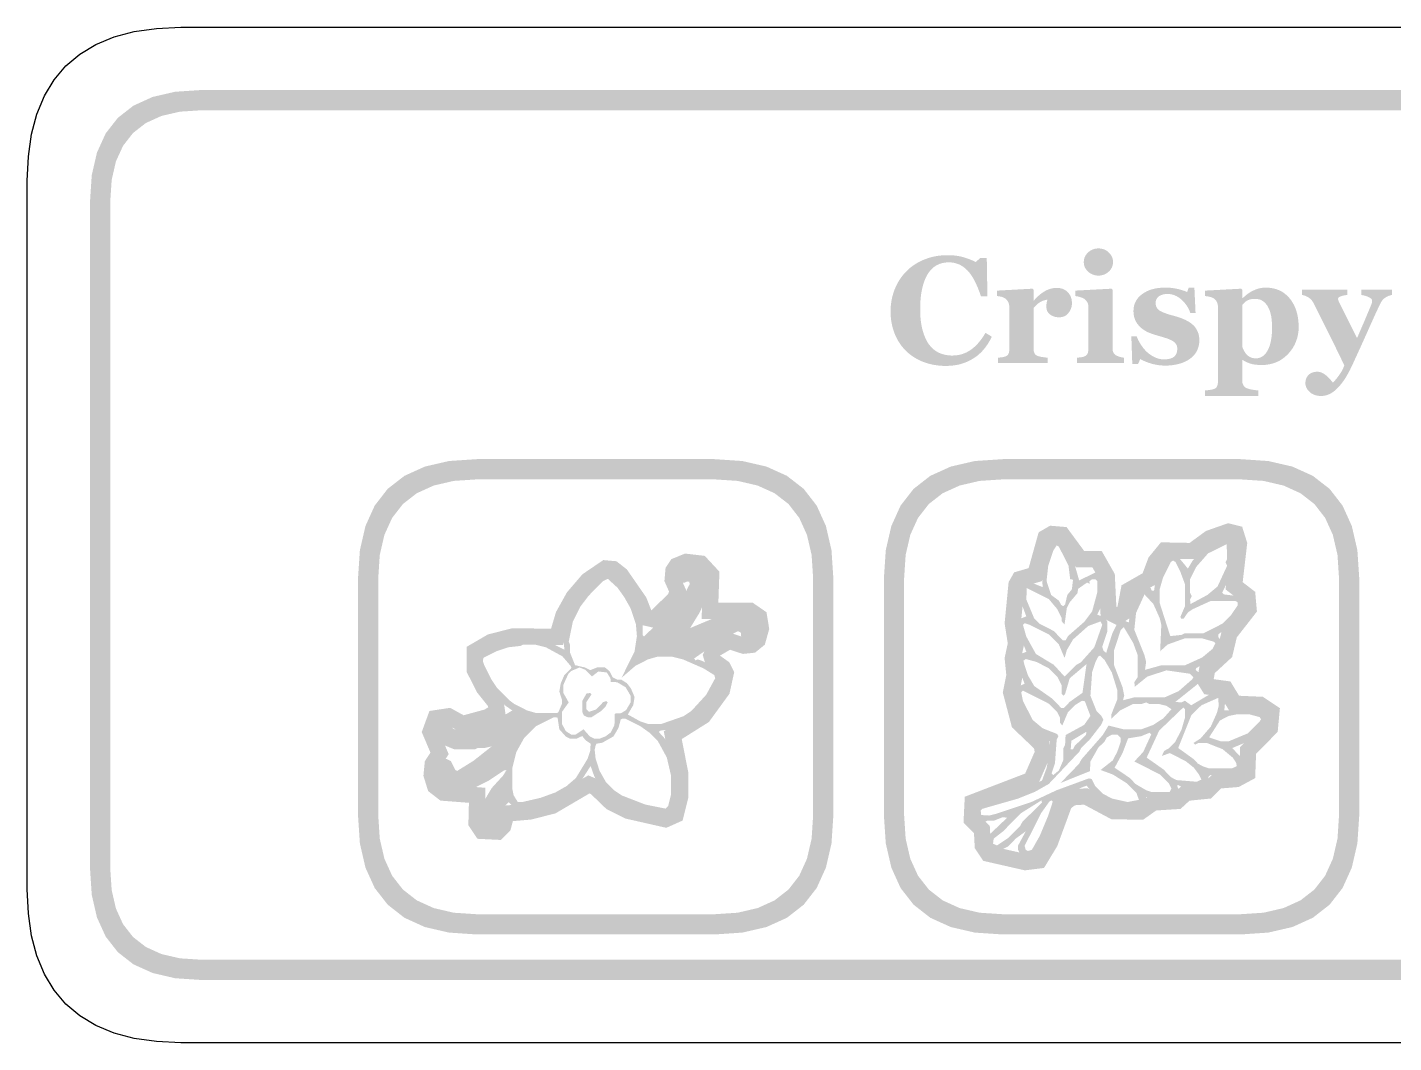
# Model space of a CAD drawing. Header units: millimetres. Extents: x 4 to 272, y 4 to 144.
# Drawn here: x 139.96 to 166.98, y 75.96 to 96.04 of the extents above; entities that cross this region are included whole.
import ezdxf

# ---------------------------------------------------------------- set-up
doc = ezdxf.new("R2010")
doc.units = ezdxf.units.MM
doc.layers.add('CUT', color=1, linetype='Continuous')
doc.layers.add('RASTER', color=7, linetype='Continuous')

msp = doc.modelspace()

# ---------------------------------------------------------------- hatches: boundary and pattern name
at = {"layer": 'RASTER'}
h = msp.add_hatch(color=7, dxfattribs=at)
h.paths.add_polyline_path([(141.2, 92.6), (141.234, 93.116), (141.337, 93.563), (141.509, 93.941), (141.75, 94.25), (142.059, 94.491), (142.438, 94.663), (142.884, 94.766), (143.4, 94.8), (200.6, 94.8), (201.116, 94.766), (201.563, 94.663), (201.941, 94.491), (202.25, 94.25), (202.491, 93.941), (202.663, 93.563), (202.766, 93.116), (202.8, 92.6), (202.8, 79.4), (202.766, 78.884), (202.663, 78.438), (202.491, 78.059), (202.25, 77.75), (201.941, 77.509), (201.563, 77.338), (201.116, 77.234), (200.6, 77.2), (143.4, 77.2), (142.884, 77.234), (142.438, 77.338), (142.059, 77.509), (141.75, 77.75), (141.509, 78.059), (141.337, 78.438), (141.234, 78.884), (141.2, 79.4)])
h.paths.add_polyline_path([(141.6, 92.6), (141.6, 79.4), (141.628, 78.978), (141.712, 78.613), (141.853, 78.303), (142.05, 78.05), (142.303, 77.853), (142.613, 77.712), (142.978, 77.628), (143.4, 77.6), (200.6, 77.6), (201.022, 77.628), (201.388, 77.712), (201.697, 77.853), (201.95, 78.05), (202.147, 78.303), (202.288, 78.613), (202.372, 78.978), (202.4, 79.4), (202.4, 92.6), (202.372, 93.022), (202.288, 93.388), (202.147, 93.697), (201.95, 93.95), (201.697, 94.147), (201.388, 94.288), (201.022, 94.372), (200.6, 94.4), (143.4, 94.4), (142.978, 94.372), (142.613, 94.288), (142.303, 94.147), (142.05, 93.95), (141.853, 93.697), (141.712, 93.388), (141.628, 93.022), (141.6, 92.6)], flags=0)
h = msp.add_hatch(color=7, dxfattribs=at)
h.paths.add_polyline_path([(161.645, 89.4), (160.719, 89.4), (160.719, 89.507), (160.729, 89.508), (160.738, 89.508), (160.748, 89.509), (160.757, 89.51), (160.766, 89.511), (160.776, 89.512), (160.785, 89.513), (160.794, 89.514), (160.803, 89.515), (160.812, 89.517), (160.82, 89.518), (160.828, 89.52), (160.836, 89.522), (160.843, 89.524), (160.85, 89.526), (160.857, 89.529), (160.868, 89.534), (160.879, 89.539), (160.888, 89.544), (160.897, 89.55), (160.905, 89.557), (160.912, 89.564), (160.918, 89.571), (160.923, 89.579), (160.927, 89.588), (160.931, 89.597), (160.934, 89.607), (160.937, 89.618), (160.939, 89.629), (160.941, 89.641), (160.942, 89.653), (160.942, 89.667), (160.942, 90.519), (160.942, 90.532), (160.94, 90.544), (160.939, 90.556), (160.936, 90.567), (160.933, 90.578), (160.929, 90.589), (160.924, 90.599), (160.918, 90.609), (160.912, 90.619), (160.906, 90.628), (160.899, 90.636), (160.892, 90.644), (160.885, 90.652), (160.877, 90.659), (160.868, 90.665), (160.86, 90.671), (160.853, 90.676), (160.845, 90.68), (160.836, 90.684), (160.827, 90.689), (160.816, 90.693), (160.805, 90.697), (160.793, 90.701), (160.78, 90.705), (160.767, 90.709), (160.754, 90.713), (160.741, 90.716), (160.729, 90.718), (160.717, 90.721), (160.705, 90.723), (160.694, 90.724), (160.683, 90.726), (160.683, 90.833), (161.4, 90.871), (161.422, 90.849), (161.422, 89.686), (161.423, 89.673), (161.424, 89.661), (161.425, 89.649), (161.428, 89.638), (161.431, 89.628), (161.435, 89.617), (161.439, 89.608), (161.444, 89.598), (161.45, 89.59), (161.457, 89.582), (161.463, 89.574), (161.471, 89.567), (161.479, 89.561), (161.488, 89.555), (161.497, 89.55), (161.507, 89.545), (161.515, 89.542), (161.522, 89.539), (161.53, 89.536), (161.538, 89.533), (161.546, 89.53), (161.555, 89.527), (161.563, 89.524), (161.572, 89.522), (161.581, 89.519), (161.59, 89.517), (161.599, 89.515), (161.608, 89.513), (161.617, 89.511), (161.626, 89.509), (161.636, 89.508), (161.645, 89.507)])
h.paths.add_polyline_path([(161.431, 91.398), (161.43, 91.371), (161.426, 91.344), (161.419, 91.319), (161.41, 91.295), (161.398, 91.272), (161.383, 91.25), (161.366, 91.228), (161.345, 91.208), (161.324, 91.19), (161.301, 91.174), (161.277, 91.161), (161.252, 91.15), (161.226, 91.141), (161.199, 91.135), (161.171, 91.131), (161.143, 91.13), (161.113, 91.131), (161.085, 91.135), (161.058, 91.141), (161.032, 91.15), (161.007, 91.161), (160.983, 91.174), (160.96, 91.19), (160.938, 91.208), (160.918, 91.228), (160.901, 91.25), (160.886, 91.272), (160.874, 91.295), (160.865, 91.319), (160.858, 91.344), (160.854, 91.371), (160.853, 91.398), (160.854, 91.425), (160.858, 91.452), (160.865, 91.477), (160.874, 91.501), (160.886, 91.525), (160.901, 91.547), (160.918, 91.568), (160.938, 91.588), (160.96, 91.607), (160.983, 91.623), (161.007, 91.637), (161.032, 91.648), (161.058, 91.656), (161.085, 91.663), (161.113, 91.666), (161.143, 91.668), (161.172, 91.666), (161.2, 91.663), (161.227, 91.656), (161.253, 91.648), (161.278, 91.637), (161.302, 91.623), (161.324, 91.607), (161.346, 91.588), (161.366, 91.568), (161.383, 91.547), (161.398, 91.525), (161.41, 91.501), (161.419, 91.477), (161.426, 91.452), (161.43, 91.425), (161.431, 91.398)])
for points in [[(158.119, 89.344), (158.062, 89.345), (158.007, 89.349), (157.952, 89.355), (157.898, 89.363), (157.845, 89.373), (157.793, 89.386), (157.742, 89.401), (157.691, 89.418), (157.642, 89.438), (157.595, 89.459), (157.549, 89.483), (157.505, 89.509), (157.462, 89.537), (157.421, 89.567), (157.382, 89.599), (157.344, 89.633), (157.309, 89.668), (157.276, 89.706), (157.244, 89.745), (157.215, 89.787), (157.187, 89.83), (157.161, 89.876), (157.138, 89.924), (157.116, 89.973), (157.096, 90.025), (157.079, 90.077), (157.065, 90.131), (157.053, 90.186), (157.044, 90.243), (157.037, 90.3), (157.034, 90.359), (157.032, 90.42), (157.034, 90.479), (157.037, 90.538), (157.044, 90.596), (157.053, 90.652), (157.065, 90.708), (157.08, 90.762), (157.097, 90.815), (157.116, 90.867), (157.139, 90.918), (157.163, 90.967), (157.189, 91.014), (157.218, 91.059), (157.248, 91.103), (157.281, 91.145), (157.316, 91.185), (157.353, 91.224), (157.391, 91.26), (157.431, 91.294), (157.474, 91.325), (157.517, 91.355), (157.563, 91.383), (157.611, 91.408), (157.66, 91.432), (157.712, 91.453), (157.765, 91.472), (157.818, 91.489), (157.873, 91.503), (157.929, 91.514), (157.985, 91.523), (158.043, 91.529), (158.101, 91.533), (158.16, 91.534), (158.203, 91.534), (158.245, 91.532), (158.285, 91.528), (158.325, 91.524), (158.364, 91.518), (158.402, 91.511), (158.439, 91.502), (158.475, 91.493), (158.51, 91.482), (158.543, 91.471), (158.575, 91.46), (158.606, 91.448), (158.636, 91.436), (158.664, 91.424), (158.69, 91.411), (158.715, 91.398), (158.806, 91.479), (158.934, 91.479), (158.947, 90.72), (158.818, 90.72), (158.79, 90.804), (158.76, 90.882), (158.729, 90.954), (158.697, 91.021), (158.663, 91.082), (158.628, 91.137), (158.592, 91.186), (158.554, 91.23), (158.515, 91.268), (158.473, 91.301), (158.429, 91.329), (158.384, 91.352), (158.336, 91.369), (158.286, 91.382), (158.233, 91.39), (158.179, 91.392), (158.112, 91.388), (158.05, 91.377), (157.991, 91.358), (157.937, 91.332), (157.886, 91.297), (157.84, 91.256), (157.798, 91.207), (157.76, 91.15), (157.727, 91.086), (157.697, 91.016), (157.673, 90.94), (157.653, 90.858), (157.637, 90.77), (157.626, 90.676), (157.619, 90.576), (157.617, 90.469), (157.617, 90.409), (157.62, 90.35), (157.624, 90.294), (157.629, 90.24), (157.636, 90.188), (157.644, 90.139), (157.654, 90.092), (157.666, 90.047), (157.679, 90.004), (157.692, 89.963), (157.707, 89.925), (157.722, 89.889), (157.739, 89.855), (157.756, 89.822), (157.775, 89.793), (157.794, 89.765), (157.816, 89.738), (157.838, 89.713), (157.862, 89.69), (157.887, 89.668), (157.912, 89.649), (157.939, 89.631), (157.966, 89.615), (157.995, 89.601), (158.024, 89.589), (158.054, 89.579), (158.085, 89.57), (158.117, 89.562), (158.149, 89.557), (158.182, 89.553), (158.216, 89.55), (158.251, 89.549), (158.302, 89.551), (158.351, 89.556), (158.399, 89.565), (158.445, 89.577), (158.49, 89.593), (158.533, 89.612), (158.576, 89.635), (158.616, 89.661), (158.656, 89.69), (158.695, 89.724), (158.733, 89.76), (158.77, 89.801), (158.806, 89.845), (158.841, 89.892), (158.875, 89.943), (158.909, 89.998), (159.035, 89.921), (159.019, 89.89), (159.002, 89.859), (158.985, 89.829), (158.967, 89.799), (158.949, 89.771), (158.93, 89.743), (158.911, 89.717), (158.891, 89.691), (158.871, 89.666), (158.849, 89.642), (158.827, 89.618), (158.804, 89.596), (158.781, 89.575), (158.756, 89.554), (158.731, 89.534), (158.705, 89.516), (158.676, 89.496), (158.646, 89.478), (158.615, 89.46), (158.583, 89.444), (158.551, 89.429), (158.518, 89.415), (158.484, 89.402), (158.449, 89.39), (158.414, 89.379), (158.376, 89.37), (158.337, 89.362), (158.297, 89.356), (158.255, 89.351), (158.211, 89.347), (158.166, 89.345), (158.119, 89.344)], [(160.618, 90.585), (160.617, 90.558), (160.614, 90.531), (160.608, 90.505), (160.601, 90.481), (160.591, 90.456), (160.579, 90.433), (160.565, 90.411), (160.549, 90.39), (160.531, 90.37), (160.512, 90.353), (160.492, 90.338), (160.469, 90.326), (160.446, 90.317), (160.421, 90.311), (160.395, 90.307), (160.368, 90.305), (160.341, 90.306), (160.316, 90.309), (160.292, 90.313), (160.269, 90.319), (160.247, 90.326), (160.226, 90.336), (160.206, 90.347), (160.187, 90.359), (160.169, 90.374), (160.154, 90.39), (160.142, 90.407), (160.131, 90.426), (160.123, 90.447), (160.117, 90.47), (160.114, 90.494), (160.113, 90.519), (160.113, 90.532), (160.113, 90.543), (160.114, 90.554), (160.115, 90.565), (160.116, 90.574), (160.117, 90.583), (160.118, 90.591), (160.12, 90.599), (160.122, 90.606), (160.124, 90.613), (160.125, 90.62), (160.127, 90.627), (160.129, 90.633), (160.13, 90.64), (160.132, 90.646), (160.133, 90.652), (160.116, 90.651), (160.099, 90.648), (160.082, 90.644), (160.064, 90.639), (160.046, 90.633), (160.028, 90.625), (160.01, 90.616), (159.991, 90.606), (159.973, 90.594), (159.955, 90.582), (159.938, 90.568), (159.921, 90.554), (159.905, 90.539), (159.889, 90.523), (159.874, 90.506), (159.859, 90.488), (159.859, 89.684), (159.86, 89.672), (159.86, 89.66), (159.862, 89.648), (159.863, 89.637), (159.866, 89.627), (159.868, 89.617), (159.872, 89.608), (159.875, 89.599), (159.88, 89.591), (159.885, 89.583), (159.891, 89.576), (159.897, 89.569), (159.904, 89.563), (159.912, 89.557), (159.921, 89.551), (159.93, 89.546), (159.938, 89.543), (159.948, 89.539), (159.96, 89.535), (159.972, 89.532), (159.986, 89.528), (160.001, 89.525), (160.017, 89.522), (160.034, 89.519), (160.052, 89.517), (160.068, 89.514), (160.083, 89.512), (160.097, 89.511), (160.109, 89.509), (160.121, 89.508), (160.13, 89.507), (160.139, 89.507), (160.139, 89.4), (159.159, 89.4), (159.159, 89.507), (159.168, 89.508), (159.178, 89.509), (159.187, 89.509), (159.196, 89.51), (159.205, 89.511), (159.215, 89.513), (159.224, 89.514), (159.233, 89.515), (159.242, 89.516), (159.251, 89.518), (159.26, 89.519), (159.268, 89.521), (159.276, 89.523), (159.283, 89.525), (159.29, 89.527), (159.297, 89.529), (159.308, 89.533), (159.318, 89.538), (159.328, 89.543), (159.336, 89.549), (159.344, 89.556), (159.351, 89.563), (159.356, 89.571), (159.361, 89.579), (159.365, 89.587), (159.369, 89.597), (159.372, 89.607), (159.375, 89.618), (159.376, 89.629), (159.378, 89.641), (159.379, 89.653), (159.379, 89.667), (159.379, 90.519), (159.379, 90.532), (159.377, 90.545), (159.375, 90.557), (159.373, 90.569), (159.369, 90.581), (159.365, 90.592), (159.36, 90.603), (159.354, 90.614), (159.348, 90.624), (159.341, 90.633), (159.334, 90.643), (159.327, 90.651), (159.319, 90.659), (159.311, 90.667), (159.303, 90.674), (159.294, 90.68), (159.287, 90.685), (159.28, 90.689), (159.272, 90.693), (159.264, 90.696), (159.256, 90.7), (159.247, 90.703), (159.237, 90.707), (159.227, 90.71), (159.217, 90.712), (159.207, 90.715), (159.196, 90.717), (159.185, 90.719), (159.174, 90.721), (159.162, 90.723), (159.151, 90.724), (159.139, 90.726), (159.139, 90.833), (159.837, 90.871), (159.859, 90.849), (159.859, 90.636), (159.865, 90.636), (159.891, 90.665), (159.917, 90.692), (159.943, 90.717), (159.969, 90.741), (159.996, 90.763), (160.024, 90.784), (160.052, 90.803), (160.08, 90.82), (160.108, 90.836), (160.137, 90.849), (160.166, 90.861), (160.196, 90.87), (160.225, 90.877), (160.255, 90.883), (160.286, 90.886), (160.316, 90.887), (160.35, 90.886), (160.381, 90.882), (160.411, 90.875), (160.439, 90.866), (160.466, 90.854), (160.491, 90.839), (160.514, 90.822), (160.535, 90.803), (160.555, 90.781), (160.572, 90.757), (160.586, 90.733), (160.597, 90.706), (160.607, 90.678), (160.613, 90.649), (160.617, 90.618), (160.618, 90.585)], [(162.458, 89.35), (162.423, 89.351), (162.387, 89.353), (162.352, 89.356), (162.318, 89.361), (162.283, 89.367), (162.249, 89.374), (162.214, 89.382), (162.18, 89.392), (162.147, 89.402), (162.116, 89.413), (162.087, 89.424), (162.06, 89.435), (162.035, 89.446), (162.011, 89.457), (161.99, 89.469), (161.97, 89.481), (161.926, 89.381), (161.812, 89.381), (161.793, 89.927), (161.9, 89.927), (161.906, 89.911), (161.913, 89.893), (161.921, 89.876), (161.929, 89.857), (161.939, 89.838), (161.949, 89.819), (161.961, 89.799), (161.973, 89.779), (161.986, 89.758), (162, 89.738), (162.014, 89.719), (162.028, 89.7), (162.043, 89.682), (162.058, 89.664), (162.074, 89.647), (162.09, 89.63), (162.108, 89.614), (162.126, 89.598), (162.145, 89.583), (162.164, 89.569), (162.184, 89.556), (162.205, 89.543), (162.226, 89.53), (162.248, 89.519), (162.27, 89.508), (162.293, 89.499), (162.316, 89.491), (162.34, 89.485), (162.363, 89.48), (162.388, 89.476), (162.412, 89.474), (162.438, 89.473), (162.47, 89.474), (162.5, 89.476), (162.528, 89.481), (162.554, 89.486), (162.578, 89.494), (162.599, 89.502), (162.619, 89.513), (162.636, 89.525), (162.651, 89.539), (162.665, 89.555), (162.676, 89.572), (162.685, 89.591), (162.692, 89.612), (162.697, 89.635), (162.7, 89.659), (162.701, 89.686), (162.701, 89.7), (162.699, 89.714), (162.697, 89.727), (162.694, 89.739), (162.69, 89.751), (162.685, 89.762), (162.679, 89.772), (162.672, 89.782), (162.664, 89.792), (162.656, 89.801), (162.647, 89.809), (162.637, 89.818), (162.627, 89.826), (162.616, 89.834), (162.604, 89.841), (162.591, 89.848), (162.577, 89.855), (162.562, 89.862), (162.547, 89.869), (162.531, 89.875), (162.516, 89.881), (162.499, 89.887), (162.483, 89.893), (162.466, 89.898), (162.449, 89.903), (162.43, 89.909), (162.411, 89.915), (162.39, 89.921), (162.369, 89.927), (162.346, 89.934), (162.323, 89.941), (162.298, 89.948), (162.274, 89.955), (162.25, 89.963), (162.228, 89.97), (162.206, 89.977), (162.185, 89.985), (162.165, 89.992), (162.146, 90), (162.128, 90.007), (162.11, 90.015), (162.092, 90.024), (162.074, 90.035), (162.055, 90.046), (162.037, 90.058), (162.018, 90.072), (161.999, 90.086), (161.98, 90.102), (161.964, 90.116), (161.949, 90.132), (161.935, 90.148), (161.921, 90.165), (161.908, 90.182), (161.896, 90.201), (161.885, 90.22), (161.875, 90.239), (161.866, 90.26), (161.858, 90.282), (161.851, 90.304), (161.845, 90.328), (161.841, 90.352), (161.838, 90.378), (161.836, 90.404), (161.835, 90.431), (161.838, 90.482), (161.846, 90.53), (161.86, 90.575), (161.879, 90.618), (161.903, 90.659), (161.933, 90.697), (161.968, 90.732), (162.009, 90.765), (162.054, 90.795), (162.103, 90.821), (162.154, 90.843), (162.21, 90.861), (162.268, 90.875), (162.33, 90.885), (162.395, 90.891), (162.464, 90.893), (162.497, 90.892), (162.529, 90.891), (162.561, 90.889), (162.592, 90.886), (162.622, 90.882), (162.652, 90.877), (162.681, 90.872), (162.709, 90.866), (162.737, 90.859), (162.763, 90.852), (162.788, 90.845), (162.812, 90.837), (162.835, 90.83), (162.857, 90.822), (162.878, 90.814), (162.897, 90.806), (162.928, 90.893), (163.04, 90.893), (163.063, 90.393), (162.959, 90.393), (162.945, 90.431), (162.929, 90.467), (162.91, 90.502), (162.889, 90.535), (162.866, 90.567), (162.841, 90.598), (162.813, 90.628), (162.783, 90.656), (162.752, 90.682), (162.72, 90.704), (162.687, 90.723), (162.654, 90.739), (162.62, 90.751), (162.586, 90.76), (162.551, 90.765), (162.515, 90.767), (162.488, 90.766), (162.462, 90.764), (162.437, 90.76), (162.414, 90.755), (162.393, 90.748), (162.373, 90.74), (162.355, 90.731), (162.338, 90.72), (162.323, 90.708), (162.31, 90.694), (162.299, 90.68), (162.29, 90.664), (162.283, 90.647), (162.277, 90.629), (162.274, 90.61), (162.273, 90.589), (162.275, 90.563), (162.279, 90.538), (162.287, 90.515), (162.297, 90.494), (162.31, 90.474), (162.327, 90.457), (162.346, 90.442), (162.368, 90.428), (162.393, 90.416), (162.42, 90.404), (162.449, 90.392), (162.481, 90.38), (162.515, 90.368), (162.552, 90.357), (162.591, 90.346), (162.632, 90.335), (162.696, 90.317), (162.755, 90.298), (162.809, 90.277), (162.859, 90.255), (162.905, 90.231), (162.947, 90.206), (162.984, 90.179), (163.016, 90.151), (163.045, 90.121), (163.069, 90.089), (163.09, 90.054), (163.107, 90.018), (163.121, 89.98), (163.13, 89.94), (163.136, 89.898), (163.138, 89.854), (163.135, 89.796), (163.126, 89.741), (163.111, 89.689), (163.091, 89.641), (163.064, 89.596), (163.032, 89.555), (162.994, 89.517), (162.949, 89.482), (162.901, 89.451), (162.848, 89.424), (162.792, 89.402), (162.732, 89.383), (162.669, 89.369), (162.602, 89.358), (162.532, 89.352), (162.458, 89.35)], [(166.946, 90.746), (166.93, 90.743), (166.914, 90.739), (166.897, 90.734), (166.881, 90.729), (166.865, 90.722), (166.849, 90.714), (166.834, 90.706), (166.818, 90.696), (166.803, 90.686), (166.788, 90.674), (166.774, 90.661), (166.761, 90.646), (166.749, 90.63), (166.737, 90.612), (166.725, 90.594), (166.715, 90.573), (166.683, 90.506), (166.651, 90.438), (166.619, 90.369), (166.587, 90.298), (166.555, 90.227), (166.522, 90.154), (166.489, 90.08), (166.456, 90.006), (166.422, 89.93), (166.387, 89.852), (166.351, 89.773), (166.315, 89.692), (166.277, 89.61), (166.239, 89.527), (166.2, 89.441), (166.16, 89.355), (166.137, 89.307), (166.115, 89.261), (166.092, 89.218), (166.07, 89.178), (166.048, 89.14), (166.027, 89.105), (166.005, 89.072), (165.984, 89.041), (165.963, 89.013), (165.942, 88.986), (165.922, 88.961), (165.901, 88.937), (165.882, 88.916), (165.862, 88.896), (165.843, 88.878), (165.824, 88.861), (165.807, 88.847), (165.789, 88.834), (165.772, 88.822), (165.754, 88.81), (165.737, 88.8), (165.72, 88.791), (165.702, 88.783), (165.685, 88.776), (165.668, 88.77), (165.651, 88.764), (165.633, 88.76), (165.616, 88.756), (165.598, 88.753), (165.581, 88.751), (165.563, 88.75), (165.546, 88.75), (165.512, 88.751), (165.48, 88.754), (165.449, 88.761), (165.42, 88.769), (165.393, 88.78), (165.367, 88.793), (165.343, 88.809), (165.321, 88.827), (165.301, 88.847), (165.284, 88.867), (165.269, 88.888), (165.257, 88.91), (165.247, 88.932), (165.241, 88.954), (165.237, 88.978), (165.235, 89.002), (165.236, 89.012), (165.236, 89.022), (165.237, 89.032), (165.238, 89.041), (165.239, 89.051), (165.241, 89.06), (165.243, 89.069), (165.245, 89.078), (165.248, 89.087), (165.251, 89.095), (165.255, 89.105), (165.26, 89.114), (165.265, 89.123), (165.271, 89.132), (165.278, 89.142), (165.285, 89.151), (165.291, 89.159), (165.298, 89.166), (165.306, 89.174), (165.315, 89.181), (165.324, 89.188), (165.335, 89.194), (165.346, 89.2), (165.358, 89.206), (165.37, 89.211), (165.383, 89.216), (165.396, 89.22), (165.41, 89.223), (165.424, 89.225), (165.438, 89.227), (165.453, 89.228), (165.468, 89.229), (165.489, 89.228), (165.509, 89.225), (165.529, 89.221), (165.548, 89.214), (165.568, 89.206), (165.587, 89.196), (165.606, 89.185), (165.625, 89.171), (165.644, 89.157), (165.663, 89.14), (165.682, 89.122), (165.701, 89.103), (165.721, 89.083), (165.74, 89.061), (165.76, 89.038), (165.78, 89.013), (165.793, 89.026), (165.806, 89.04), (165.82, 89.056), (165.834, 89.074), (165.85, 89.092), (165.866, 89.113), (165.882, 89.134), (165.9, 89.158), (165.917, 89.182), (165.933, 89.206), (165.948, 89.23), (165.961, 89.255), (165.974, 89.28), (165.985, 89.304), (165.995, 89.329), (166.004, 89.355), (165.961, 89.445), (165.92, 89.532), (165.879, 89.616), (165.84, 89.696), (165.802, 89.774), (165.765, 89.849), (165.73, 89.921), (165.695, 89.99), (165.661, 90.058), (165.626, 90.128), (165.59, 90.2), (165.552, 90.274), (165.514, 90.35), (165.475, 90.428), (165.435, 90.508), (165.394, 90.589), (165.384, 90.607), (165.374, 90.623), (165.363, 90.638), (165.351, 90.652), (165.338, 90.665), (165.325, 90.677), (165.31, 90.688), (165.295, 90.699), (165.28, 90.708), (165.264, 90.716), (165.248, 90.723), (165.232, 90.73), (165.216, 90.735), (165.199, 90.74), (165.182, 90.744), (165.165, 90.746), (165.165, 90.853), (166.062, 90.853), (166.062, 90.746), (166.049, 90.746), (166.036, 90.744), (166.022, 90.742), (166.008, 90.74), (165.993, 90.737), (165.978, 90.733), (165.963, 90.729), (165.947, 90.724), (165.931, 90.719), (165.918, 90.713), (165.907, 90.707), (165.898, 90.701), (165.891, 90.694), (165.885, 90.687), (165.882, 90.679), (165.881, 90.671), (165.881, 90.669), (165.882, 90.665), (165.882, 90.662), (165.882, 90.659), (165.883, 90.656), (165.884, 90.653), (165.885, 90.649), (165.886, 90.646), (165.887, 90.642), (165.888, 90.638), (165.89, 90.634), (165.892, 90.629), (165.894, 90.624), (165.896, 90.618), (165.899, 90.612), (165.902, 90.606), (165.915, 90.579), (165.929, 90.549), (165.945, 90.517), (165.962, 90.483), (165.98, 90.446), (166, 90.407), (166.021, 90.365), (166.043, 90.321), (166.067, 90.274), (166.091, 90.226), (166.116, 90.175), (166.142, 90.123), (166.169, 90.068), (166.197, 90.012), (166.226, 89.954), (166.256, 89.894), (166.279, 89.945), (166.3, 89.994), (166.321, 90.042), (166.34, 90.087), (166.359, 90.131), (166.377, 90.173), (166.395, 90.213), (166.411, 90.252), (166.427, 90.289), (166.443, 90.327), (166.458, 90.364), (166.474, 90.401), (166.489, 90.437), (166.504, 90.474), (166.52, 90.511), (166.535, 90.547), (166.538, 90.556), (166.541, 90.564), (166.544, 90.572), (166.546, 90.58), (166.548, 90.587), (166.55, 90.593), (166.551, 90.599), (166.552, 90.605), (166.552, 90.61), (166.552, 90.615), (166.553, 90.619), (166.553, 90.623), (166.553, 90.626), (166.554, 90.629), (166.554, 90.631), (166.554, 90.633), (166.553, 90.64), (166.552, 90.646), (166.55, 90.652), (166.547, 90.658), (166.544, 90.664), (166.539, 90.669), (166.534, 90.674), (166.528, 90.68), (166.522, 90.684), (166.515, 90.689), (166.508, 90.694), (166.5, 90.698), (166.492, 90.702), (166.484, 90.706), (166.476, 90.71), (166.467, 90.714), (166.458, 90.718), (166.449, 90.721), (166.44, 90.724), (166.431, 90.727), (166.423, 90.729), (166.414, 90.732), (166.405, 90.734), (166.397, 90.736), (166.389, 90.738), (166.381, 90.739), (166.373, 90.741), (166.366, 90.742), (166.359, 90.743), (166.353, 90.744), (166.347, 90.745), (166.341, 90.746), (166.341, 90.853), (166.946, 90.853)]]:
    msp.add_hatch(color=7, dxfattribs=at).paths.add_polyline_path(points)
h = msp.add_hatch(color=7, dxfattribs=at)
h.paths.add_polyline_path([(165.102, 90.113), (165.099, 90.037), (165.089, 89.964), (165.073, 89.894), (165.05, 89.826), (165.021, 89.761), (164.986, 89.699), (164.944, 89.64), (164.896, 89.583), (164.842, 89.531), (164.785, 89.486), (164.725, 89.448), (164.661, 89.417), (164.594, 89.393), (164.524, 89.376), (164.45, 89.365), (164.373, 89.362), (164.338, 89.362), (164.306, 89.364), (164.275, 89.366), (164.245, 89.369), (164.217, 89.373), (164.191, 89.378), (164.167, 89.384), (164.144, 89.39), (164.123, 89.398), (164.102, 89.406), (164.082, 89.414), (164.064, 89.422), (164.046, 89.431), (164.03, 89.44), (164.014, 89.45), (163.999, 89.46), (163.987, 89.46), (163.987, 89.048), (163.988, 89.036), (163.989, 89.024), (163.99, 89.012), (163.993, 89), (163.996, 88.99), (164, 88.979), (164.005, 88.969), (164.01, 88.959), (164.016, 88.95), (164.023, 88.941), (164.03, 88.933), (164.037, 88.926), (164.046, 88.919), (164.054, 88.913), (164.064, 88.908), (164.074, 88.903), (164.084, 88.899), (164.096, 88.896), (164.108, 88.892), (164.122, 88.888), (164.136, 88.884), (164.152, 88.881), (164.168, 88.877), (164.186, 88.874), (164.204, 88.871), (164.221, 88.868), (164.237, 88.866), (164.252, 88.864), (164.267, 88.862), (164.281, 88.86), (164.294, 88.859), (164.307, 88.858), (164.307, 88.75), (163.249, 88.75), (163.249, 88.858), (163.258, 88.859), (163.269, 88.86), (163.279, 88.861), (163.29, 88.862), (163.302, 88.864), (163.315, 88.865), (163.328, 88.867), (163.341, 88.869), (163.355, 88.871), (163.367, 88.873), (163.379, 88.875), (163.39, 88.877), (163.4, 88.879), (163.409, 88.881), (163.417, 88.884), (163.425, 88.886), (163.436, 88.89), (163.446, 88.895), (163.456, 88.901), (163.464, 88.908), (163.472, 88.915), (163.478, 88.923), (163.484, 88.931), (163.489, 88.941), (163.492, 88.951), (163.496, 88.961), (163.499, 88.971), (163.501, 88.982), (163.503, 88.994), (163.504, 89.005), (163.505, 89.017), (163.505, 89.029), (163.505, 90.528), (163.504, 90.54), (163.502, 90.551), (163.5, 90.563), (163.497, 90.573), (163.494, 90.584), (163.491, 90.594), (163.487, 90.604), (163.483, 90.613), (163.478, 90.622), (163.472, 90.631), (163.466, 90.639), (163.459, 90.647), (163.451, 90.655), (163.443, 90.663), (163.434, 90.67), (163.425, 90.677), (163.417, 90.682), (163.409, 90.686), (163.4, 90.691), (163.391, 90.695), (163.381, 90.699), (163.37, 90.702), (163.359, 90.706), (163.347, 90.709), (163.335, 90.712), (163.323, 90.715), (163.311, 90.717), (163.299, 90.719), (163.287, 90.721), (163.275, 90.723), (163.264, 90.724), (163.252, 90.726), (163.252, 90.833), (163.965, 90.871), (163.987, 90.852), (163.987, 90.689), (163.999, 90.686), (164.024, 90.71), (164.049, 90.732), (164.075, 90.754), (164.101, 90.773), (164.128, 90.792), (164.156, 90.809), (164.184, 90.824), (164.214, 90.838), (164.243, 90.851), (164.272, 90.862), (164.302, 90.872), (164.331, 90.879), (164.36, 90.885), (164.389, 90.889), (164.418, 90.892), (164.447, 90.893), (164.521, 90.889), (164.591, 90.879), (164.657, 90.862), (164.719, 90.839), (164.777, 90.809), (164.83, 90.772), (164.88, 90.728), (164.926, 90.678), (164.967, 90.622), (165.003, 90.562), (165.033, 90.498), (165.058, 90.43), (165.077, 90.357), (165.091, 90.28), (165.099, 90.199), (165.102, 90.113)])
h.paths.add_polyline_path([(164.576, 90.108), (164.576, 90.135), (164.575, 90.162), (164.574, 90.189), (164.572, 90.215), (164.57, 90.241), (164.567, 90.267), (164.564, 90.292), (164.56, 90.318), (164.556, 90.342), (164.55, 90.367), (164.544, 90.39), (164.538, 90.413), (164.53, 90.435), (164.522, 90.456), (164.513, 90.477), (164.503, 90.497), (164.493, 90.516), (164.482, 90.535), (164.47, 90.552), (164.457, 90.568), (164.443, 90.583), (164.429, 90.598), (164.414, 90.611), (164.398, 90.623), (164.381, 90.634), (164.364, 90.644), (164.345, 90.652), (164.326, 90.658), (164.306, 90.663), (164.284, 90.667), (164.262, 90.669), (164.239, 90.67), (164.216, 90.67), (164.194, 90.668), (164.173, 90.665), (164.154, 90.662), (164.135, 90.657), (164.118, 90.651), (164.102, 90.645), (164.087, 90.637), (164.073, 90.629), (164.059, 90.619), (164.046, 90.61), (164.033, 90.599), (164.021, 90.588), (164.009, 90.576), (163.998, 90.564), (163.987, 90.551), (163.987, 89.721), (163.99, 89.713), (163.993, 89.705), (163.996, 89.696), (164, 89.687), (164.005, 89.678), (164.01, 89.667), (164.015, 89.657), (164.021, 89.645), (164.027, 89.634), (164.033, 89.623), (164.04, 89.613), (164.046, 89.604), (164.052, 89.595), (164.058, 89.586), (164.065, 89.579), (164.071, 89.571), (164.08, 89.562), (164.09, 89.553), (164.1, 89.545), (164.11, 89.537), (164.121, 89.53), (164.132, 89.524), (164.143, 89.518), (164.154, 89.513), (164.166, 89.508), (164.178, 89.504), (164.191, 89.501), (164.203, 89.499), (164.216, 89.496), (164.23, 89.495), (164.243, 89.494), (164.257, 89.494), (164.292, 89.496), (164.326, 89.504), (164.357, 89.516), (164.387, 89.533), (164.416, 89.555), (164.442, 89.582), (164.466, 89.613), (164.489, 89.65), (164.509, 89.691), (164.527, 89.737), (164.542, 89.787), (164.554, 89.842), (164.564, 89.902), (164.571, 89.966), (164.575, 90.034), (164.576, 90.108)], flags=0)
h = msp.add_hatch(color=7, dxfattribs=at)
h.paths.add_polyline_path([(146.5, 85.15), (146.537, 85.701), (146.647, 86.178), (146.83, 86.582), (147.087, 86.913), (147.418, 87.17), (147.822, 87.353), (148.299, 87.463), (148.85, 87.5), (153.55, 87.5), (154.101, 87.463), (154.578, 87.353), (154.982, 87.17), (155.313, 86.913), (155.57, 86.582), (155.753, 86.178), (155.863, 85.701), (155.9, 85.15), (155.9, 80.45), (155.863, 79.899), (155.753, 79.422), (155.57, 79.018), (155.313, 78.688), (154.982, 78.43), (154.578, 78.247), (154.101, 78.137), (153.55, 78.1), (148.85, 78.1), (148.299, 78.137), (147.822, 78.247), (147.418, 78.43), (147.088, 78.688), (146.83, 79.018), (146.647, 79.422), (146.537, 79.899), (146.5, 80.45)])
h.paths.add_polyline_path([(146.9, 85.15), (146.9, 80.45), (146.93, 79.993), (147.022, 79.597), (147.174, 79.262), (147.388, 78.988), (147.662, 78.774), (147.997, 78.622), (148.393, 78.53), (148.85, 78.5), (153.55, 78.5), (154.007, 78.53), (154.403, 78.622), (154.738, 78.774), (155.013, 78.988), (155.226, 79.262), (155.378, 79.597), (155.47, 79.993), (155.5, 80.45), (155.5, 85.15), (155.47, 85.607), (155.378, 86.003), (155.226, 86.338), (155.013, 86.613), (154.738, 86.826), (154.403, 86.978), (154.007, 87.07), (153.55, 87.1), (148.85, 87.1), (148.393, 87.07), (147.997, 86.978), (147.662, 86.826), (147.388, 86.613), (147.174, 86.338), (147.022, 86.003), (146.93, 85.607), (146.9, 85.15)], flags=0)
h = msp.add_hatch(color=7, dxfattribs=at)
h.paths.add_polyline_path([(156.9, 85.15), (156.937, 85.701), (157.047, 86.178), (157.23, 86.582), (157.488, 86.913), (157.818, 87.17), (158.222, 87.353), (158.699, 87.463), (159.25, 87.5), (163.95, 87.5), (164.501, 87.463), (164.978, 87.353), (165.382, 87.17), (165.713, 86.913), (165.97, 86.582), (166.153, 86.178), (166.263, 85.701), (166.3, 85.15), (166.3, 80.45), (166.263, 79.899), (166.153, 79.422), (165.97, 79.018), (165.713, 78.688), (165.382, 78.43), (164.978, 78.247), (164.501, 78.137), (163.95, 78.1), (159.25, 78.1), (158.699, 78.137), (158.222, 78.247), (157.818, 78.43), (157.488, 78.688), (157.23, 79.018), (157.047, 79.422), (156.937, 79.899), (156.9, 80.45)])
h.paths.add_polyline_path([(157.3, 85.15), (157.3, 80.45), (157.33, 79.993), (157.422, 79.597), (157.574, 79.262), (157.788, 78.988), (158.062, 78.774), (158.397, 78.622), (158.793, 78.53), (159.25, 78.5), (163.95, 78.5), (164.407, 78.53), (164.803, 78.622), (165.138, 78.774), (165.413, 78.988), (165.626, 79.262), (165.778, 79.597), (165.87, 79.993), (165.9, 80.45), (165.9, 85.15), (165.87, 85.607), (165.778, 86.003), (165.626, 86.338), (165.413, 86.613), (165.138, 86.826), (164.803, 86.978), (164.407, 87.07), (163.95, 87.1), (159.25, 87.1), (158.793, 87.07), (158.397, 86.978), (158.062, 86.826), (157.788, 86.613), (157.574, 86.338), (157.422, 86.003), (157.33, 85.607), (157.3, 85.15)], flags=0)
h = msp.add_hatch(color=7, dxfattribs=at)
h.paths.add_polyline_path([(163.708, 86.234), (163.985, 86.163), (164.085, 85.842), (163.995, 85.067), (164.242, 84.876), (164.277, 84.486), (163.879, 83.976), (163.786, 83.586), (163.443, 83.269), (163.423, 83.155), (163.427, 83.148), (163.752, 83.104), (163.924, 82.821), (164.394, 82.8), (164.731, 82.575), (164.687, 82.106), (164.26, 81.673), (164.242, 81.192), (163.915, 81.016), (163.57, 80.988), (163.371, 80.789), (162.943, 80.746), (162.767, 80.583), (162.285, 80.552), (162.025, 80.368), (161.397, 80.379), (160.859, 80.667), (160.681, 80.656), (160.604, 80.599), (160.328, 79.848), (160.066, 79.415), (159.687, 79.368), (158.863, 79.556), (158.697, 79.805), (158.681, 80.105), (158.474, 80.312), (158.499, 80.824), (159.693, 81.282), (159.881, 81.712), (159.87, 81.779), (159.432, 82.197), (159.251, 82.884), (159.32, 83.231), (159.287, 83.566), (159.349, 83.858), (159.287, 84.253), (159.366, 85.068), (159.475, 85.261), (159.762, 85.345), (159.96, 86.053), (160.186, 86.184), (160.512, 86.157), (160.861, 85.683), (161.208, 85.683), (161.466, 85.228), (161.497, 84.582), (161.51, 84.575), (161.518, 84.58), (161.599, 85.005), (162.016, 85.243), (162.132, 85.554), (162.378, 85.855), (162.946, 85.844), (163.269, 86.08)])
h.paths.add_polyline_path([(163.722, 85.9), (163.42, 85.794), (163.048, 85.522), (162.528, 85.532), (162.414, 85.392), (162.276, 85.022), (161.885, 84.8), (161.806, 84.383), (161.527, 84.208), (161.186, 84.381), (161.15, 85.137), (161.021, 85.363), (160.7, 85.363), (160.341, 85.85), (160.26, 85.857), (160.233, 85.841), (160.023, 85.087), (159.689, 84.99), (159.678, 84.97), (159.61, 84.263), (159.675, 83.849), (159.61, 83.548), (159.644, 83.215), (159.579, 82.894), (159.719, 82.366), (160.169, 81.936), (160.212, 81.669), (159.932, 81.031), (158.809, 80.6), (158.801, 80.438), (158.994, 80.245), (159.012, 79.91), (159.059, 79.839), (159.704, 79.693), (159.873, 79.713), (160.038, 79.987), (160.336, 80.799), (160.567, 80.969), (160.929, 80.992), (161.48, 80.698), (161.926, 80.69), (162.174, 80.866), (162.633, 80.895), (162.804, 81.053), (163.225, 81.096), (163.427, 81.298), (163.822, 81.33), (163.929, 81.387), (163.945, 81.809), (164.379, 82.25), (164.395, 82.415), (164.291, 82.484), (163.74, 82.509), (163.558, 82.807), (163.235, 82.851), (163.086, 83.09), (163.146, 83.431), (163.497, 83.755), (163.584, 84.119), (163.947, 84.583), (163.936, 84.708), (163.656, 84.924), (163.759, 85.812), (163.732, 85.898), (163.722, 85.9)], flags=0)
h = msp.add_hatch(color=7, dxfattribs=at)
h.paths.add_polyline_path([(160.26, 85.95), (160.393, 85.904), (160.527, 85.737), (160.65, 85.493), (160.761, 85.102), (161.084, 85.259), (161.161, 85.236), (161.218, 85.159), (161.218, 84.992), (161.251, 84.892), (161.185, 84.558), (161.118, 84.425), (161.261, 84.368), (161.318, 84.291), (161.318, 84.091), (161.218, 83.79), (161.241, 83.714), (161.295, 83.667), (161.418, 84.057), (161.508, 84.234), (161.619, 84.325), (161.742, 84.268), (161.785, 84.558), (161.852, 84.759), (161.976, 84.969), (162.086, 84.992), (162.176, 84.949), (162.196, 84.902), (162.243, 84.902), (162.286, 85.193), (162.51, 85.603), (162.62, 85.66), (162.663, 85.637), (162.911, 85.336), (163.011, 85.503), (163.278, 85.77), (163.488, 85.894), (163.722, 85.96), (163.765, 85.937), (163.822, 85.86), (163.822, 85.493), (163.722, 85.126), (163.588, 84.859), (163.622, 84.825), (163.889, 84.792), (163.999, 84.735), (164.022, 84.592), (163.932, 84.415), (163.845, 84.335), (163.799, 84.248), (163.511, 84.034), (163.511, 83.981), (163.588, 83.891), (163.531, 83.714), (163.365, 83.547), (163.077, 83.366), (163.064, 83.333), (163.154, 83.256), (163.154, 83.156), (163.097, 83.046), (162.663, 82.699), (162.787, 82.689), (162.854, 82.722), (162.977, 82.632), (163.355, 82.856), (163.555, 82.889), (163.655, 82.789), (163.632, 82.532), (164.289, 82.555), (164.466, 82.465), (164.49, 82.321), (164.433, 82.211), (164.166, 81.944), (163.789, 81.787), (163.965, 81.597), (164.022, 81.487), (163.999, 81.343), (163.922, 81.287), (163.789, 81.253), (163.355, 81.253), (163.321, 81.22), (163.298, 81.076), (163.221, 81.019), (162.787, 81.019), (162.72, 81.053), (162.697, 81.043), (162.72, 80.986), (162.697, 80.843), (162.553, 80.786), (162.086, 80.819), (162.043, 80.662), (161.952, 80.619), (161.518, 80.619), (161.385, 80.652), (161.141, 80.776), (160.907, 81.043), (160.393, 80.843), (160.216, 80.285), (159.993, 79.774), (159.926, 79.674), (159.816, 79.617), (159.716, 79.617), (159.605, 79.674), (159.549, 79.784), (159.549, 79.851), (159.706, 80.141), (159.505, 79.995), (159.358, 79.841), (159.181, 79.751), (159.081, 79.751), (158.991, 79.794), (158.948, 79.884), (158.971, 80.061), (159.338, 80.409), (159.248, 80.419), (159.081, 80.352), (158.948, 80.352), (158.881, 80.318), (158.737, 80.409), (158.714, 80.619), (158.737, 80.662), (158.848, 80.719), (159.549, 80.919), (160.026, 81.143), (160.116, 81.387), (160.183, 81.721), (160.183, 81.921), (159.939, 82.044), (159.739, 82.245), (159.582, 82.522), (159.515, 82.755), (159.539, 82.999), (159.682, 83.056), (159.549, 83.423), (159.549, 83.59), (159.572, 83.634), (159.716, 83.69), (159.549, 84.124), (159.549, 84.291), (159.572, 84.335), (159.716, 84.391), (159.615, 84.658), (159.592, 84.902), (159.615, 84.992), (159.682, 85.059), (159.816, 85.059), (160.039, 84.969), (160.016, 85.393), (160.083, 85.66), (160.206, 85.904)])
h.paths.add_polyline_path([(163.678, 85.817), (163.311, 85.637), (163.077, 85.37), (162.954, 85.126), (162.954, 84.859), (162.987, 84.792), (162.954, 84.725), (162.964, 84.635), (163.298, 84.815), (163.498, 84.982), (163.688, 85.393), (163.655, 85.46), (163.688, 85.526)], flags=0)
h.paths.add_polyline_path([(160.317, 85.794), (160.25, 85.693), (160.15, 85.393), (160.116, 85.092), (160.206, 84.815), (160.36, 84.702), (160.407, 84.615), (160.45, 84.592), (160.483, 84.625), (160.527, 84.815), (160.617, 84.925), (160.64, 85.116), (160.584, 85.126), (160.55, 85.393), (160.36, 85.77)], flags=0)
h.paths.add_polyline_path([(162.62, 85.493), (162.577, 85.47), (162.42, 85.159), (162.353, 84.925), (162.353, 84.658), (162.563, 84.001), (162.787, 84.024), (162.854, 84.057), (163.221, 84.057), (163.598, 84.248), (163.765, 84.415), (163.899, 84.615), (163.899, 84.668), (163.855, 84.692), (163.355, 84.692), (163.011, 84.535), (162.911, 84.468), (162.83, 84.348), (162.777, 84.348), (162.764, 84.381), (162.854, 84.592), (162.854, 85.026), (162.764, 85.269), (162.663, 85.47)], flags=0)
h.paths.add_polyline_path([(161.018, 85.126), (160.961, 85.082), (160.974, 85.036), (160.917, 85.059), (160.741, 84.936), (160.727, 84.849), (160.574, 84.668), (160.517, 84.558), (160.473, 84.234), (160.417, 84.291), (160.417, 84.358), (160.327, 84.535), (160.16, 84.735), (159.726, 84.949), (159.716, 84.725), (159.873, 84.348), (159.973, 84.248), (160.26, 84.101), (160.44, 83.914), (160.493, 83.914), (160.54, 84.001), (160.861, 84.281), (161.018, 84.491), (161.118, 84.859), (161.118, 85.092), (161.084, 85.126)], flags=0)
h.paths.add_polyline_path([(162.053, 84.825), (161.886, 84.458), (161.852, 84.124), (162.053, 83.623), (162.086, 83.49), (162.063, 83.333), (162.386, 83.423), (162.854, 83.423), (163.198, 83.58), (163.398, 83.747), (163.455, 83.857), (163.421, 83.891), (163.188, 83.957), (162.854, 83.957), (162.51, 83.834), (162.363, 83.7), (162.386, 84.224), (162.353, 84.358), (162.229, 84.635)], flags=0)
h.paths.add_polyline_path([(161.185, 84.291), (160.941, 84.201), (160.64, 83.934), (160.517, 83.724), (160.473, 83.567), (160.36, 83.834), (160.16, 84.034), (159.782, 84.224), (159.682, 84.258), (159.649, 84.224), (159.716, 83.991), (159.906, 83.647), (160.26, 83.433), (160.473, 83.2), (160.707, 83.433), (160.794, 83.48), (161.061, 83.78), (161.218, 84.224)], flags=0)
h.paths.add_polyline_path([(161.642, 84.181), (161.585, 84.124), (161.452, 83.724), (161.452, 83.423), (161.619, 82.989), (161.652, 82.822), (161.629, 82.732), (161.852, 82.789), (162.453, 82.789), (162.73, 82.912), (162.997, 83.146), (163.021, 83.189), (162.954, 83.256), (162.487, 83.323), (162.109, 83.2), (161.862, 82.999), (161.852, 83.089), (161.919, 83.189), (161.919, 83.623), (161.829, 83.867)], flags=0)
h.paths.add_polyline_path([(161.175, 83.613), (161.141, 83.6), (161.084, 83.49), (161.018, 83.29), (160.984, 82.822), (161.108, 82.512), (161.195, 82.432), (161.241, 82.345), (161.195, 82.245), (160.961, 81.944), (160.807, 81.797), (160.761, 81.711), (160.16, 81.076), (159.883, 80.919), (159.549, 80.786), (158.848, 80.585), (158.814, 80.552), (158.824, 80.462), (158.981, 80.452), (159.115, 80.485), (159.816, 80.719), (160.317, 80.953), (160.951, 81.186), (161.008, 81.176), (161.074, 81.043), (161.241, 80.876), (161.418, 80.786), (161.719, 80.719), (161.942, 80.762), (161.896, 80.896), (161.695, 81.096), (161.428, 81.263), (161.185, 81.353), (161.428, 81.544), (161.518, 81.721), (161.585, 81.921), (161.585, 81.988), (161.518, 82.054), (161.418, 82.054), (161.308, 81.998), (161.261, 81.911), (161.141, 81.797), (160.984, 81.52), (160.974, 81.33), (160.393, 81.096), (160.761, 81.477), (160.807, 81.564), (161.228, 82.044), (161.341, 82.231), (161.652, 82.155), (161.986, 82.155), (162.229, 82.245), (162.43, 82.378), (162.587, 82.555), (162.487, 82.622), (162.353, 82.655), (162.153, 82.655), (162.086, 82.689), (161.986, 82.655), (161.819, 82.655), (161.575, 82.532), (161.395, 82.365), (161.395, 82.445), (161.518, 82.755), (161.518, 82.922), (161.408, 83.28), (161.261, 83.533)], flags=0)
h.paths.add_polyline_path([(159.706, 83.547), (159.659, 83.513), (159.682, 83.423), (159.749, 83.223), (159.873, 83.013), (160.226, 82.766), (160.407, 82.579), (160.46, 82.579), (160.574, 82.699), (160.827, 82.879), (160.907, 83.447), (160.574, 83.166), (160.483, 82.856), (160.45, 82.822), (160.417, 82.856), (160.417, 83.023), (160.327, 83.2), (160.16, 83.366), (159.916, 83.49)], flags=0)
h.paths.add_polyline_path([(159.649, 82.922), (159.615, 82.889), (159.649, 82.722), (159.839, 82.345), (160.039, 82.178), (160.327, 82.064), (160.35, 82.021), (160.317, 81.954), (160.283, 81.487), (160.216, 81.287), (160.25, 81.253), (160.36, 81.343), (160.45, 81.554), (160.45, 81.787), (160.483, 81.854), (160.493, 82.044), (160.861, 82.245), (160.984, 82.422), (160.874, 82.712), (160.817, 82.722), (160.674, 82.632), (160.54, 82.498), (160.427, 82.231), (160.383, 82.288), (160.383, 82.388), (160.327, 82.498), (160.16, 82.665)], flags=0)
h.paths.add_polyline_path([(163.511, 82.779), (163.178, 82.632), (162.977, 82.432), (162.72, 81.787), (163.031, 81.564), (163.111, 81.477), (163.221, 81.42), (163.321, 81.387), (163.789, 81.387), (163.879, 81.43), (163.865, 81.497), (163.799, 81.597), (163.598, 81.764), (163.288, 81.887), (163.121, 81.887), (163.054, 81.854), (163.021, 81.887), (163.164, 81.978), (163.365, 82.211), (163.488, 82.488), (163.521, 82.622)], flags=0)
h.paths.add_polyline_path([(162.82, 82.589), (162.343, 82.131), (162.096, 81.597), (162.43, 81.363), (162.577, 81.21), (162.687, 81.153), (163.087, 81.12), (163.178, 81.163), (163.131, 81.263), (163.031, 81.397), (162.864, 81.53), (162.553, 81.687), (162.396, 81.63), (162.443, 81.731), (162.53, 81.777), (162.663, 81.911), (162.787, 82.155), (162.854, 82.388), (162.854, 82.555)], flags=0)
h.paths.add_polyline_path([(163.889, 82.455), (163.722, 82.422), (163.545, 82.332), (163.331, 81.998), (163.555, 81.921), (163.722, 81.921), (164.099, 82.078), (164.333, 82.311), (164.356, 82.355), (164.333, 82.398), (164.122, 82.455)], flags=0)
h.paths.add_polyline_path([(160.907, 82.111), (160.607, 81.931), (160.594, 81.764), (160.64, 81.764), (160.674, 81.831), (160.894, 82.044)], flags=0)
h.paths.add_polyline_path([(162.153, 82.088), (161.986, 82.021), (161.729, 81.978), (161.619, 81.687), (161.462, 81.397), (161.762, 81.196), (161.876, 81.076), (162.086, 80.953), (162.186, 80.919), (162.553, 80.919), (162.587, 80.986), (162.53, 81.096), (162.363, 81.263), (161.852, 81.52), (162.029, 81.711), (162.186, 82.054)], flags=0)
h.paths.add_polyline_path([(160.016, 80.752), (159.605, 80.495), (159.258, 80.141), (159.071, 79.995), (159.058, 79.894), (159.138, 79.861), (159.358, 80.008), (159.592, 80.242), (159.639, 80.328), (160.026, 80.709)], flags=0)
h.paths.add_polyline_path([(160.216, 80.752), (160.173, 80.729), (160.006, 80.495), (159.682, 79.851), (159.706, 79.774), (159.749, 79.751), (159.826, 79.774), (159.983, 80.051), (160.15, 80.452), (160.24, 80.729)], flags=0)
h = msp.add_hatch(color=7, dxfattribs=at)
h.paths.add_polyline_path([(152.968, 85.633), (153.357, 85.587), (153.647, 85.275), (153.626, 84.659), (154.308, 84.659), (154.578, 84.473), (154.632, 84.142), (154.545, 83.831), (154.351, 83.673), (154.111, 83.648), (153.857, 83.73), (153.661, 83.617), (153.657, 83.607), (153.654, 83.617), (153.844, 83.482), (153.94, 83.29), (153.846, 82.861), (153.439, 82.302), (152.902, 81.964), (153.033, 81.296), (153.033, 80.809), (152.919, 80.353), (152.597, 80.209), (151.79, 80.392), (151.414, 80.579), (151.106, 80.876), (151.077, 80.889), (150.407, 80.496), (149.928, 80.373), (149.562, 80.341), (149.513, 80.156), (149.326, 79.969), (148.861, 79.992), (148.682, 80.261), (148.693, 80.704), (148.13, 80.747), (147.887, 80.935), (147.793, 81.237), (147.821, 81.526), (147.932, 81.697), (147.76, 82.103), (147.912, 82.52), (148.323, 82.582), (148.588, 82.435), (149.004, 82.548), (149.075, 82.593), (149.071, 82.615), (148.852, 82.889), (148.649, 83.292), (148.649, 83.789), (149.066, 84.032), (149.553, 84.157), (150.317, 84.146), (150.415, 84.477), (150.631, 84.865), (150.937, 85.223), (151.35, 85.504), (151.611, 85.481), (151.816, 85.32), (152.199, 84.767), (152.303, 84.504), (152.299, 84.505), (152.636, 84.837), (152.65, 84.884), (152.559, 85.089), (152.582, 85.352), (152.695, 85.522)])
h.paths.add_polyline_path([(153.012, 85.306), (152.907, 85.263), (152.893, 85.242), (152.885, 85.143), (152.99, 84.907), (152.919, 84.667), (152.4, 84.154), (152.067, 84.229), (151.915, 84.615), (151.58, 85.098), (151.488, 85.171), (151.436, 85.175), (151.152, 84.983), (150.895, 84.681), (150.712, 84.352), (150.555, 83.822), (149.591, 83.837), (149.189, 83.733), (148.969, 83.605), (148.969, 83.368), (149.122, 83.063), (149.376, 82.747), (149.42, 82.435), (149.135, 82.251), (148.546, 82.093), (148.263, 82.249), (148.148, 82.232), (148.104, 82.111), (148.293, 81.666), (148.132, 81.418), (148.118, 81.27), (148.163, 81.126), (148.25, 81.059), (149.02, 81.001), (149.005, 80.354), (149.038, 80.304), (149.201, 80.296), (149.226, 80.321), (149.31, 80.641), (149.874, 80.689), (150.284, 80.795), (151.054, 81.247), (151.286, 81.147), (151.6, 80.844), (151.898, 80.696), (152.564, 80.545), (152.646, 80.581), (152.713, 80.848), (152.713, 81.265), (152.546, 82.118), (153.216, 82.54), (153.548, 82.995), (153.603, 83.248), (153.593, 83.268), (153.379, 83.42), (153.317, 83.627), (153.409, 83.84), (153.819, 84.078), (154.145, 83.973), (154.223, 83.981), (154.264, 84.014), (154.304, 84.16), (154.284, 84.287), (154.208, 84.339), (153.295, 84.339), (153.322, 85.154), (153.203, 85.283), (153.012, 85.306)], flags=0)
h = msp.add_hatch(color=7, dxfattribs=at)
h.paths.add_polyline_path([(153.014, 85.393), (153.166, 85.401), (153.253, 85.355), (153.36, 85.276), (153.431, 85.135), (153.431, 84.895), (153.405, 84.789), (153.253, 84.462), (153.067, 84.159), (153.617, 84.39), (153.963, 84.47), (154.176, 84.444), (154.316, 84.372), (154.37, 84.319), (154.415, 84.204), (154.354, 84), (154.263, 83.904), (154.229, 83.885), (154.088, 83.904), (154.069, 84.071), (154.016, 84.098), (153.663, 83.92), (153.147, 83.558), (153.173, 83.521), (153.219, 83.54), (153.298, 83.513), (153.546, 83.388), (153.679, 83.282), (153.697, 83.168), (153.644, 83.035), (153.546, 82.841), (153.413, 82.655), (153.147, 82.389), (152.9, 82.237), (152.687, 82.158), (152.474, 82.131), (152.448, 82.104), (152.562, 81.98), (152.687, 81.732), (152.793, 81.307), (152.793, 80.802), (152.695, 80.502), (152.607, 80.456), (152.395, 80.483), (151.836, 80.642), (151.589, 80.767), (151.27, 81.06), (151.172, 81.227), (151.1, 81.432), (150.861, 81.06), (150.595, 80.874), (150.295, 80.722), (149.763, 80.589), (149.604, 80.589), (149.479, 80.714), (149.356, 80.597), (149.285, 80.483), (149.311, 80.377), (149.293, 80.262), (149.152, 80.164), (149.011, 80.209), (148.913, 80.35), (148.913, 80.536), (148.966, 80.696), (149.144, 80.996), (149.372, 81.246), (149.436, 81.352), (149.383, 81.342), (149.08, 81.14), (148.833, 81.015), (148.567, 80.935), (148.328, 80.935), (148.16, 81.007), (148.054, 81.14), (148.009, 81.28), (148.054, 81.448), (148.097, 81.512), (148.168, 81.546), (148.248, 81.573), (148.336, 81.528), (148.426, 81.352), (148.461, 81.334), (148.788, 81.538), (149.144, 81.82), (148.992, 81.785), (148.859, 81.785), (148.806, 81.759), (148.408, 81.759), (148.107, 81.884), (148.009, 82.051), (148.009, 82.184), (148.054, 82.272), (148.134, 82.352), (148.221, 82.37), (148.309, 82.325), (148.373, 82.176), (148.408, 82.158), (148.54, 82.158), (148.939, 82.264), (149.418, 82.45), (149.55, 82.53), (149.41, 82.628), (149.197, 82.841), (149.064, 83.027), (148.966, 83.194), (148.859, 83.46), (148.878, 83.628), (149.011, 83.734), (149.178, 83.806), (149.418, 83.885), (149.683, 83.939), (150.056, 83.939), (150.321, 83.859), (150.579, 83.734), (150.561, 84.098), (150.64, 84.364), (150.765, 84.611), (150.872, 84.771), (151.164, 85.09), (151.438, 85.268), (151.552, 85.222), (151.658, 85.116), (151.924, 84.744), (152.102, 84.337), (152.129, 84.231), (152.129, 84.018), (152.155, 83.992), (152.775, 84.595), (152.987, 84.888), (153.059, 85.028), (153.051, 85.074), (153.006, 85.082), (152.953, 85.055), (152.839, 85.074), (152.793, 85.135), (152.793, 85.214), (152.865, 85.329)])
h.paths.add_polyline_path([(151.438, 85.135), (151.35, 85.09), (151.058, 84.797), (150.898, 84.584), (150.747, 84.284), (150.667, 83.885), (150.693, 83.832), (150.693, 83.673), (150.792, 83.426), (150.986, 83.38), (151.092, 83.327), (151.225, 83.38), (151.385, 83.38), (151.472, 83.309), (151.536, 83.186), (151.624, 83.141), (151.704, 83.141), (151.818, 83.069), (151.898, 82.963), (151.969, 82.796), (151.943, 82.636), (151.836, 82.45), (152.076, 82.317), (152.235, 82.264), (152.501, 82.264), (152.934, 82.415), (153.094, 82.522), (153.386, 82.841), (153.564, 83.168), (153.546, 83.229), (153.333, 83.362), (152.926, 83.54), (152.714, 83.593), (152.421, 83.593), (152.235, 83.54), (151.988, 83.415), (151.712, 83.176), (151.969, 83.699), (152.015, 84), (151.996, 84.231), (151.89, 84.55), (151.765, 84.771), (151.632, 84.957)], flags=0)
h.paths.add_polyline_path([(149.763, 83.832), (149.71, 83.806), (149.471, 83.779), (149.232, 83.699), (148.984, 83.574), (148.966, 83.513), (148.992, 83.434), (149.144, 83.133), (149.25, 82.974), (149.489, 82.734), (149.596, 82.655), (149.843, 82.53), (150.029, 82.477), (150.428, 82.477), (150.462, 82.495), (150.534, 82.663), (150.534, 82.742), (150.481, 82.902), (150.507, 83.061), (150.579, 83.229), (150.701, 83.346), (150.72, 83.38), (150.701, 83.415), (150.542, 83.601), (150.215, 83.779), (150.002, 83.832)], flags=0)
h.paths.add_polyline_path([(150.88, 83.38), (150.712, 83.309), (150.659, 83.255), (150.561, 83.035), (150.561, 82.875), (150.667, 82.689), (150.534, 82.503), (150.534, 82.264), (150.606, 82.123), (150.72, 82.051), (150.8, 82.051), (150.959, 82.158), (151.084, 82.017), (151.172, 81.972), (151.278, 81.972), (151.393, 82.017), (151.499, 82.096), (151.571, 82.237), (151.579, 82.469), (151.704, 82.477), (151.802, 82.538), (151.89, 82.689), (151.89, 82.822), (151.791, 82.99), (151.624, 83.088), (151.499, 83.096), (151.491, 83.168), (151.419, 83.282), (151.252, 83.301), (151.127, 83.202), (150.994, 83.335)], flags=0)
h.paths.add_polyline_path([(151.02, 82.867), (151.092, 82.875), (151.119, 82.849), (151.012, 82.689), (151.012, 82.556), (151.066, 82.503), (151.206, 82.548), (151.35, 82.697), (151.411, 82.716), (151.438, 82.689), (151.393, 82.602), (151.313, 82.522), (151.119, 82.397), (151.039, 82.397), (150.967, 82.431), (150.933, 82.503), (150.933, 82.716)], flags=0)
h.paths.add_polyline_path([(150.375, 82.397), (150.021, 82.219), (149.782, 81.98), (149.63, 81.706), (149.55, 81.387), (149.55, 80.988), (149.577, 80.855), (149.657, 80.722), (149.763, 80.722), (150.109, 80.802), (150.401, 80.908), (150.622, 81.033), (150.808, 81.193), (151.039, 81.573), (151.092, 81.732), (151.1, 81.873), (151.004, 81.937), (150.933, 82.025), (150.826, 81.972), (150.693, 81.972), (150.606, 82.017), (150.481, 82.158), (150.446, 82.389)], flags=0)
h.paths.add_polyline_path([(151.73, 82.37), (151.696, 82.352), (151.65, 82.184), (151.552, 82.017), (151.331, 81.892), (151.217, 81.873), (151.199, 81.839), (151.18, 81.751), (151.199, 81.573), (151.278, 81.334), (151.403, 81.113), (151.563, 80.953), (151.722, 80.847), (152.182, 80.669), (152.581, 80.589), (152.634, 80.642), (152.687, 80.855), (152.687, 81.254), (152.607, 81.599), (152.429, 81.926), (152.27, 82.086), (152.084, 82.219), (151.783, 82.37)], flags=0)

# ---------------------------------------------------------------- linework, layer by layer
at = {"layer": 'CUT'}
msp.add_lwpolyline([(201.001, 75.96), (142.999, 75.96), (142.517, 75.981), (142.075, 76.044), (141.675, 76.149), (141.315, 76.297), (140.997, 76.488), (140.722, 76.722), (140.488, 76.997), (140.297, 77.315), (140.149, 77.675), (140.044, 78.075), (139.981, 78.517), (139.96, 78.999), (139.96, 93.001), (139.981, 93.483), (140.044, 93.925), (140.149, 94.325), (140.297, 94.685), (140.488, 95.003), (140.722, 95.278), (140.997, 95.512), (141.315, 95.703), (141.675, 95.851), (142.075, 95.956), (142.517, 96.019), (142.999, 96.04), (201.001, 96.04)], dxfattribs=at)

doc.saveas('drawing.dxf')
